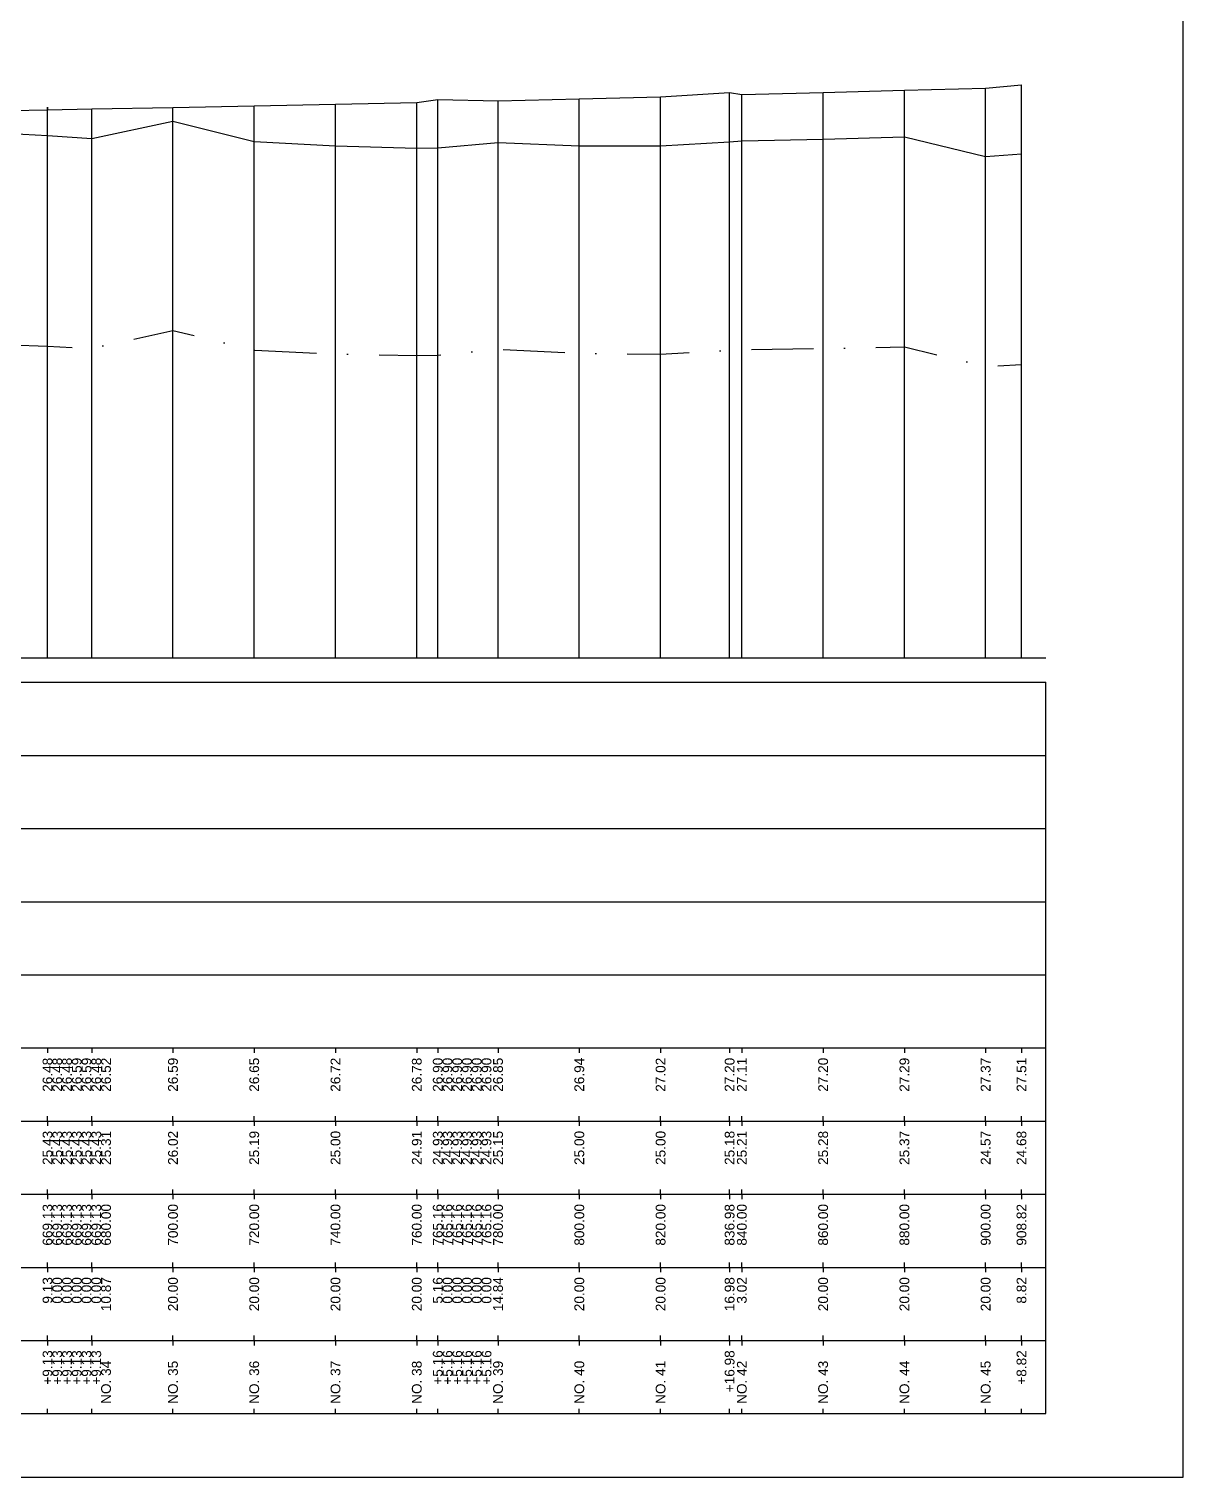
# Model space of a CAD drawing. Header units: millimetres. Extents: x -7351 to 135086, y 1419 to 5643.
# Drawn here: x 8006.7 to 8243.4, y 1419 to 1716 of the extents above; entities that cross this region are included whole.
import ezdxf
from ezdxf.enums import TextEntityAlignment as Align

# ---------------------------------------------------------------- set-up
doc = ezdxf.new("R2010")
doc.units = ezdxf.units.MM
doc.linetypes.add('DASHDOT', pattern=[25.4, 12.7, -6.35, 0, -6.35])
for name, color, linetype in [('KZ_종단_계획선', 1, 'Continuous'), ('KZ_종단_도각', 7, 'Continuous'), ('KZ_종단_수직선', 7, 'Continuous'), ('KZ_종단_암선1', 56, 'DASHDOT'), ('KZ_종단_지반선', 3, 'Continuous'), ('KZ_종단_테이블문자', 7, 'Continuous'), ('KZ_종단_테이블선', 7, 'Continuous')]:
    doc.layers.add(name, color=color, linetype=linetype)
doc.styles.get("Standard").update_dxf_attribs({"font": 'arial.ttf'})

msp = doc.modelspace()

# ---------------------------------------------------------------- linework, layer by layer
at = {"layer": 'KZ_종단_계획선'}
msp.add_lwpolyline([(8002.88, 1699.31), (8010.49, 1699.46), (8010.49, 1699.46), (8010.49, 1699.46), (8010.49, 1699.97), (8010.49, 1699.97), (8010.49, 1699.46), (8019.55, 1699.64), (8036.22, 1699.96), (8052.88, 1700.29), (8069.55, 1700.62), (8086.22, 1700.95), (8090.52, 1701.55), (8090.52, 1701.55), (8090.52, 1701.55), (8090.52, 1701.55), (8090.52, 1701.55), (8090.52, 1701.55), (8102.88, 1701.31), (8119.55, 1701.71), (8136.22, 1702.15), (8150.37, 1703.04), (8152.88, 1702.59), (8169.55, 1703.03), (8186.22, 1703.46), (8202.88, 1703.9), (8210.23, 1704.61), (8210.23, 1704.61)], dxfattribs=at)
at = {"layer": 'KZ_종단_도각'}
msp.add_lwpolyline([(7402.36, 1419.04), (8243.36, 1419.04), (8243.36, 2013.04), (7402.36, 2013.04)], close=True, dxfattribs=at)
at = {"layer": 'KZ_종단_수직선'}
for p, q in [((8136.22, 1587.04), (8136.22, 1702.15)), ((8150.37, 1587.04), (8150.37, 1703.04)), ((8152.88, 1587.04), (8152.88, 1702.59)), ((8169.55, 1587.04), (8169.55, 1703.03)), ((8186.22, 1587.04), (8186.22, 1703.46)), ((8202.88, 1587.04), (8202.88, 1703.9)), ((8210.23, 1587.04), (8210.23, 1704.61)), ((8010.49, 1587.04), (8010.49, 1699.97)), ((8010.49, 1587.04), (8010.49, 1699.97)), ((8010.49, 1587.04), (8010.49, 1699.46)), ((8010.49, 1587.04), (8010.49, 1699.46)), ((8010.49, 1587.04), (8010.49, 1699.46)), ((8010.49, 1587.04), (8010.49, 1699.46)), ((8019.55, 1587.04), (8019.55, 1699.64)), ((8036.22, 1587.04), (8036.22, 1699.96)), ((8052.88, 1587.04), (8052.88, 1700.29)), ((8069.55, 1587.04), (8069.55, 1700.62)), ((8086.22, 1587.04), (8086.22, 1700.95)), ((8090.52, 1587.04), (8090.52, 1701.55)), ((8090.52, 1587.04), (8090.52, 1701.55)), ((8090.52, 1587.04), (8090.52, 1701.55)), ((8090.52, 1587.04), (8090.52, 1701.55)), ((8090.52, 1587.04), (8090.52, 1701.55)), ((8090.52, 1587.04), (8090.52, 1701.55)), ((8102.88, 1587.04), (8102.88, 1701.31)), ((8119.55, 1587.04), (8119.55, 1701.71))]:
    msp.add_line(p, q, dxfattribs=at)
at = {"layer": 'KZ_종단_암선1', "flags": 128}
msp.add_lwpolyline([(7447.36, 1616.53), (7447.36, 1616.53), (7447.36, 1616.53), (7452.88, 1616.56), (7458.4, 1616.59), (7467.47, 1616.64), (7469.55, 1616.34), (7486.22, 1618.77), (7497.53, 1625.09), (7502.88, 1628.09), (7519.55, 1631.29), (7536.22, 1625.33), (7552.88, 1625.73), (7569.55, 1636.56), (7586.22, 1637.21), (7602.88, 1627.73), (7619.55, 1626.19), (7636.22, 1626.59), (7652.88, 1626.72), (7669.55, 1627), (7669.55, 1627), (7686.22, 1626.57), (7702.88, 1630.37), (7719.55, 1634.8), (7736.22, 1642.85), (7740.23, 1644.01), (7752.88, 1647.63), (7769.55, 1663.26), (7786.22, 1662.3), (7793.44, 1662.04), (7793.44, 1662.04), (7793.44, 1662.04), (7793.44, 1662.04), (7793.44, 1662.04), (7793.45, 1662.04), (7793.5, 1662.04), (7802.88, 1661.89), (7819.55, 1664.4), (7836.22, 1662.18), (7852.88, 1663.67), (7869.55, 1649.98), (7882.61, 1639.95), (7882.61, 1639.95), (7882.61, 1639.95), (7882.61, 1639.95), (7882.61, 1639.95), (7882.61, 1639.95), (7882.61, 1639.95), (7882.61, 1639.95), (7885.31, 1637.87), (7885.32, 1637.87), (7885.32, 1637.87), (7885.32, 1637.87), (7885.32, 1637.87), (7885.32, 1637.87), (7886.22, 1637.87), (7888.01, 1637.88), (7888.01, 1637.88), (7888.01, 1637.88), (7888.01, 1637.88), (7888.01, 1637.88), (7888.01, 1637.88), (7888.01, 1637.88), (7888.01, 1637.88), (7888.01, 1637.88), (7888.01, 1637.88), (7902.88, 1637.95), (7919.55, 1637.3), (7936.22, 1638.86), (7947.79, 1638.84), (7952.88, 1638.83), (7969.55, 1640.37), (7986.22, 1647.47), (8002.88, 1651.26), (8010.49, 1650.97), (8010.49, 1650.97), (8010.49, 1650.97), (8010.49, 1650.97), (8010.49, 1650.97), (8010.49, 1650.97), (8019.55, 1650.52), (8036.22, 1654.19), (8052.88, 1650.17), (8069.55, 1649.39), (8086.22, 1649.06), (8090.52, 1649.16), (8090.52, 1649.16), (8090.52, 1649.16), (8090.52, 1649.16), (8090.52, 1649.16), (8090.52, 1649.16), (8102.88, 1650.35), (8119.55, 1649.52), (8136.22, 1649.37), (8150.37, 1650.12), (8152.88, 1650.26), (8169.55, 1650.5), (8186.22, 1650.82), (8202.88, 1646.83), (8210.23, 1647.23)], dxfattribs=at)
at = {"layer": 'KZ_종단_지반선', "flags": 128}
msp.add_lwpolyline([(8002.88, 1694.59), (8010.49, 1694.21), (8010.49, 1694.21), (8010.49, 1694.21), (8010.49, 1694.21), (8010.49, 1694.21), (8010.49, 1694.21), (8019.55, 1693.57), (8036.22, 1697.13), (8052.88, 1692.96), (8069.55, 1692.06), (8086.22, 1691.61), (8090.52, 1691.67), (8090.52, 1691.67), (8090.52, 1691.67), (8090.52, 1691.67), (8090.52, 1691.67), (8090.52, 1691.67), (8102.88, 1692.78), (8119.55, 1692.04), (8136.22, 1692.04), (8150.37, 1692.92), (8152.88, 1693.07), (8169.55, 1693.45), (8186.22, 1693.88), (8202.88, 1689.9), (8210.23, 1690.44)], dxfattribs=at)
at = {"layer": 'KZ_종단_테이블선'}
for p, q in [((7427.36, 1587.04), (8215.23, 1587.04)), ((7427.36, 1582.04), (8215.23, 1582.04)), ((8215.23, 1567.04), (8215.23, 1582.04)), ((7427.36, 1567.04), (8215.23, 1567.04)), ((8215.23, 1552.04), (8215.23, 1567.04)), ((7427.36, 1552.04), (8215.23, 1552.04)), ((8215.23, 1537.04), (8215.23, 1552.04)), ((7427.36, 1537.04), (8215.23, 1537.04)), ((8215.23, 1522.04), (8215.23, 1537.04)), ((7427.36, 1522.04), (8215.23, 1522.04)), ((8215.23, 1507.04), (8215.23, 1522.04)), ((7427.36, 1507.04), (8215.23, 1507.04)), ((8010.49, 1507.04), (8010.49, 1506.04)), ((8010.49, 1507.04), (8010.49, 1506.04)), ((8010.49, 1507.04), (8010.49, 1506.04)), ((8010.49, 1507.04), (8010.49, 1506.04)), ((8010.49, 1507.04), (8010.49, 1506.04)), ((8010.49, 1507.04), (8010.49, 1506.04)), ((8019.55, 1507.04), (8019.55, 1506.04)), ((8036.22, 1507.04), (8036.22, 1506.04)), ((8052.88, 1507.04), (8052.88, 1506.04)), ((8069.55, 1507.04), (8069.55, 1506.04)), ((8086.22, 1507.04), (8086.22, 1506.04)), ((8090.52, 1507.04), (8090.52, 1506.04)), ((8090.52, 1507.04), (8090.52, 1506.04)), ((8090.52, 1507.04), (8090.52, 1506.04)), ((8090.52, 1507.04), (8090.52, 1506.04)), ((8090.52, 1507.04), (8090.52, 1506.04)), ((8090.52, 1507.04), (8090.52, 1506.04)), ((8102.88, 1507.04), (8102.88, 1506.04)), ((8119.55, 1507.04), (8119.55, 1506.04)), ((8136.22, 1507.04), (8136.22, 1506.04)), ((8150.37, 1507.04), (8150.37, 1506.04)), ((8152.88, 1507.04), (8152.88, 1506.04)), ((8169.55, 1507.04), (8169.55, 1506.04)), ((8186.22, 1507.04), (8186.22, 1506.04)), ((8202.88, 1507.04), (8202.88, 1506.04)), ((8210.23, 1507.04), (8210.23, 1506.04)), ((8215.23, 1492.04), (8215.23, 1507.04)), ((7427.36, 1492.04), (8215.23, 1492.04)), ((8010.49, 1492.04), (8010.49, 1493.04)), ((8010.49, 1492.04), (8010.49, 1493.04)), ((8010.49, 1492.04), (8010.49, 1493.04)), ((8010.49, 1492.04), (8010.49, 1493.04)), ((8010.49, 1492.04), (8010.49, 1493.04)), ((8010.49, 1492.04), (8010.49, 1493.04)), ((8010.49, 1492.04), (8010.49, 1491.04)), ((8010.49, 1492.04), (8010.49, 1491.04)), ((8010.49, 1492.04), (8010.49, 1491.04)), ((8010.49, 1492.04), (8010.49, 1491.04)), ((8010.49, 1492.04), (8010.49, 1491.04)), ((8010.49, 1492.04), (8010.49, 1491.04)), ((8019.55, 1492.04), (8019.55, 1493.04)), ((8019.55, 1492.04), (8019.55, 1491.04)), ((8036.22, 1492.04), (8036.22, 1493.04)), ((8036.22, 1492.04), (8036.22, 1491.04)), ((8052.88, 1492.04), (8052.88, 1493.04)), ((8052.88, 1492.04), (8052.88, 1491.04)), ((8069.55, 1492.04), (8069.55, 1493.04)), ((8069.55, 1492.04), (8069.55, 1491.04)), ((8086.22, 1492.04), (8086.22, 1493.04)), ((8086.22, 1492.04), (8086.22, 1491.04)), ((8090.52, 1492.04), (8090.52, 1493.04)), ((8090.52, 1492.04), (8090.52, 1493.04)), ((8090.52, 1492.04), (8090.52, 1493.04)), ((8090.52, 1492.04), (8090.52, 1493.04)), ((8090.52, 1492.04), (8090.52, 1493.04)), ((8090.52, 1492.04), (8090.52, 1493.04)), ((8090.52, 1492.04), (8090.52, 1491.04)), ((8090.52, 1492.04), (8090.52, 1491.04)), ((8090.52, 1492.04), (8090.52, 1491.04)), ((8090.52, 1492.04), (8090.52, 1491.04)), ((8090.52, 1492.04), (8090.52, 1491.04)), ((8090.52, 1492.04), (8090.52, 1491.04)), ((8102.88, 1492.04), (8102.88, 1493.04)), ((8102.88, 1492.04), (8102.88, 1491.04)), ((8119.55, 1492.04), (8119.55, 1493.04)), ((8119.55, 1492.04), (8119.55, 1491.04)), ((8136.22, 1492.04), (8136.22, 1493.04)), ((8136.22, 1492.04), (8136.22, 1491.04)), ((8150.37, 1492.04), (8150.37, 1493.04)), ((8150.37, 1492.04), (8150.37, 1491.04)), ((8152.88, 1492.04), (8152.88, 1493.04)), ((8152.88, 1492.04), (8152.88, 1491.04)), ((8169.55, 1492.04), (8169.55, 1493.04)), ((8169.55, 1492.04), (8169.55, 1491.04)), ((8186.22, 1492.04), (8186.22, 1493.04)), ((8186.22, 1492.04), (8186.22, 1491.04)), ((8202.88, 1492.04), (8202.88, 1493.04)), ((8202.88, 1492.04), (8202.88, 1491.04)), ((8210.23, 1492.04), (8210.23, 1493.04)), ((8210.23, 1492.04), (8210.23, 1491.04)), ((8215.23, 1477.04), (8215.23, 1492.04)), ((7427.36, 1477.04), (8215.23, 1477.04)), ((8010.49, 1477.04), (8010.49, 1478.04)), ((8010.49, 1477.04), (8010.49, 1478.04)), ((8010.49, 1477.04), (8010.49, 1478.04)), ((8010.49, 1477.04), (8010.49, 1478.04)), ((8010.49, 1477.04), (8010.49, 1478.04)), ((8010.49, 1477.04), (8010.49, 1478.04)), ((8010.49, 1477.04), (8010.49, 1476.04)), ((8010.49, 1477.04), (8010.49, 1476.04)), ((8010.49, 1477.04), (8010.49, 1476.04)), ((8010.49, 1477.04), (8010.49, 1476.04)), ((8010.49, 1477.04), (8010.49, 1476.04)), ((8010.49, 1477.04), (8010.49, 1476.04)), ((8019.55, 1477.04), (8019.55, 1478.04)), ((8019.55, 1477.04), (8019.55, 1476.04)), ((8036.22, 1477.04), (8036.22, 1478.04)), ((8036.22, 1477.04), (8036.22, 1476.04)), ((8052.88, 1477.04), (8052.88, 1478.04)), ((8052.88, 1477.04), (8052.88, 1476.04)), ((8069.55, 1477.04), (8069.55, 1478.04)), ((8069.55, 1477.04), (8069.55, 1476.04)), ((8086.22, 1477.04), (8086.22, 1478.04)), ((8086.22, 1477.04), (8086.22, 1476.04)), ((8090.52, 1477.04), (8090.52, 1478.04)), ((8090.52, 1477.04), (8090.52, 1478.04)), ((8090.52, 1477.04), (8090.52, 1478.04)), ((8090.52, 1477.04), (8090.52, 1478.04)), ((8090.52, 1477.04), (8090.52, 1478.04)), ((8090.52, 1477.04), (8090.52, 1478.04)), ((8090.52, 1477.04), (8090.52, 1476.04)), ((8090.52, 1477.04), (8090.52, 1476.04)), ((8090.52, 1477.04), (8090.52, 1476.04)), ((8090.52, 1477.04), (8090.52, 1476.04)), ((8090.52, 1477.04), (8090.52, 1476.04)), ((8090.52, 1477.04), (8090.52, 1476.04)), ((8102.88, 1477.04), (8102.88, 1478.04)), ((8102.88, 1477.04), (8102.88, 1476.04)), ((8119.55, 1477.04), (8119.55, 1478.04)), ((8119.55, 1477.04), (8119.55, 1476.04)), ((8136.22, 1477.04), (8136.22, 1478.04)), ((8136.22, 1477.04), (8136.22, 1476.04)), ((8150.37, 1477.04), (8150.37, 1478.04)), ((8150.37, 1477.04), (8150.37, 1476.04)), ((8152.88, 1477.04), (8152.88, 1478.04)), ((8152.88, 1477.04), (8152.88, 1476.04)), ((8169.55, 1477.04), (8169.55, 1478.04)), ((8169.55, 1477.04), (8169.55, 1476.04)), ((8186.22, 1477.04), (8186.22, 1478.04)), ((8186.22, 1477.04), (8186.22, 1476.04)), ((8202.88, 1477.04), (8202.88, 1478.04)), ((8202.88, 1477.04), (8202.88, 1476.04)), ((8210.23, 1477.04), (8210.23, 1478.04)), ((8210.23, 1477.04), (8210.23, 1476.04)), ((8215.23, 1462.04), (8215.23, 1477.04)), ((7427.36, 1462.04), (8215.23, 1462.04)), ((8010.49, 1462.04), (8010.49, 1463.04)), ((8010.49, 1462.04), (8010.49, 1463.04)), ((8010.49, 1462.04), (8010.49, 1463.04)), ((8010.49, 1462.04), (8010.49, 1463.04)), ((8010.49, 1462.04), (8010.49, 1463.04)), ((8010.49, 1462.04), (8010.49, 1463.04)), ((8010.49, 1462.04), (8010.49, 1461.04)), ((8010.49, 1462.04), (8010.49, 1461.04)), ((8010.49, 1462.04), (8010.49, 1461.04)), ((8010.49, 1462.04), (8010.49, 1461.04)), ((8010.49, 1462.04), (8010.49, 1461.04)), ((8010.49, 1462.04), (8010.49, 1461.04)), ((8019.55, 1462.04), (8019.55, 1463.04)), ((8019.55, 1462.04), (8019.55, 1461.04)), ((8036.22, 1462.04), (8036.22, 1463.04)), ((8036.22, 1462.04), (8036.22, 1461.04)), ((8052.88, 1462.04), (8052.88, 1463.04)), ((8052.88, 1462.04), (8052.88, 1461.04)), ((8069.55, 1462.04), (8069.55, 1463.04)), ((8069.55, 1462.04), (8069.55, 1461.04)), ((8086.22, 1462.04), (8086.22, 1463.04)), ((8086.22, 1462.04), (8086.22, 1461.04)), ((8090.52, 1462.04), (8090.52, 1463.04)), ((8090.52, 1462.04), (8090.52, 1463.04)), ((8090.52, 1462.04), (8090.52, 1463.04)), ((8090.52, 1462.04), (8090.52, 1463.04)), ((8090.52, 1462.04), (8090.52, 1463.04)), ((8090.52, 1462.04), (8090.52, 1463.04)), ((8090.52, 1462.04), (8090.52, 1461.04)), ((8090.52, 1462.04), (8090.52, 1461.04)), ((8090.52, 1462.04), (8090.52, 1461.04)), ((8090.52, 1462.04), (8090.52, 1461.04)), ((8090.52, 1462.04), (8090.52, 1461.04)), ((8090.52, 1462.04), (8090.52, 1461.04)), ((8102.88, 1462.04), (8102.88, 1463.04)), ((8102.88, 1462.04), (8102.88, 1461.04)), ((8119.55, 1462.04), (8119.55, 1463.04)), ((8119.55, 1462.04), (8119.55, 1461.04)), ((8136.22, 1462.04), (8136.22, 1463.04)), ((8136.22, 1462.04), (8136.22, 1461.04)), ((8150.37, 1462.04), (8150.37, 1463.04)), ((8150.37, 1462.04), (8150.37, 1461.04)), ((8152.88, 1462.04), (8152.88, 1463.04)), ((8152.88, 1462.04), (8152.88, 1461.04)), ((8169.55, 1462.04), (8169.55, 1463.04)), ((8169.55, 1462.04), (8169.55, 1461.04)), ((8186.22, 1462.04), (8186.22, 1463.04)), ((8186.22, 1462.04), (8186.22, 1461.04)), ((8202.88, 1462.04), (8202.88, 1463.04)), ((8202.88, 1462.04), (8202.88, 1461.04)), ((8210.23, 1462.04), (8210.23, 1463.04)), ((8210.23, 1462.04), (8210.23, 1461.04)), ((8215.23, 1447.04), (8215.23, 1462.04)), ((7427.36, 1447.04), (8215.23, 1447.04)), ((8010.49, 1447.04), (8010.49, 1448.04)), ((8010.49, 1447.04), (8010.49, 1448.04)), ((8010.49, 1447.04), (8010.49, 1448.04)), ((8010.49, 1447.04), (8010.49, 1448.04)), ((8010.49, 1447.04), (8010.49, 1448.04)), ((8010.49, 1447.04), (8010.49, 1448.04)), ((8010.49, 1447.04), (8010.49, 1446.04)), ((8010.49, 1447.04), (8010.49, 1446.04)), ((8010.49, 1447.04), (8010.49, 1446.04)), ((8010.49, 1447.04), (8010.49, 1446.04)), ((8010.49, 1447.04), (8010.49, 1446.04)), ((8010.49, 1447.04), (8010.49, 1446.04)), ((8019.55, 1447.04), (8019.55, 1448.04)), ((8019.55, 1447.04), (8019.55, 1446.04)), ((8036.22, 1447.04), (8036.22, 1448.04)), ((8036.22, 1447.04), (8036.22, 1446.04)), ((8052.88, 1447.04), (8052.88, 1448.04)), ((8052.88, 1447.04), (8052.88, 1446.04)), ((8069.55, 1447.04), (8069.55, 1448.04)), ((8069.55, 1447.04), (8069.55, 1446.04)), ((8086.22, 1447.04), (8086.22, 1448.04)), ((8086.22, 1447.04), (8086.22, 1446.04)), ((8090.52, 1447.04), (8090.52, 1448.04)), ((8090.52, 1447.04), (8090.52, 1448.04)), ((8090.52, 1447.04), (8090.52, 1448.04)), ((8090.52, 1447.04), (8090.52, 1448.04)), ((8090.52, 1447.04), (8090.52, 1448.04)), ((8090.52, 1447.04), (8090.52, 1448.04)), ((8090.52, 1447.04), (8090.52, 1446.04)), ((8090.52, 1447.04), (8090.52, 1446.04)), ((8090.52, 1447.04), (8090.52, 1446.04)), ((8090.52, 1447.04), (8090.52, 1446.04)), ((8090.52, 1447.04), (8090.52, 1446.04)), ((8090.52, 1447.04), (8090.52, 1446.04)), ((8102.88, 1447.04), (8102.88, 1448.04)), ((8102.88, 1447.04), (8102.88, 1446.04)), ((8119.55, 1447.04), (8119.55, 1448.04)), ((8119.55, 1447.04), (8119.55, 1446.04)), ((8136.22, 1447.04), (8136.22, 1448.04)), ((8136.22, 1447.04), (8136.22, 1446.04)), ((8150.37, 1447.04), (8150.37, 1448.04)), ((8150.37, 1447.04), (8150.37, 1446.04)), ((8152.88, 1447.04), (8152.88, 1448.04)), ((8152.88, 1447.04), (8152.88, 1446.04)), ((8169.55, 1447.04), (8169.55, 1448.04)), ((8169.55, 1447.04), (8169.55, 1446.04)), ((8186.22, 1447.04), (8186.22, 1448.04)), ((8186.22, 1447.04), (8186.22, 1446.04)), ((8202.88, 1447.04), (8202.88, 1448.04)), ((8202.88, 1447.04), (8202.88, 1446.04)), ((8210.23, 1447.04), (8210.23, 1448.04)), ((8210.23, 1447.04), (8210.23, 1446.04)), ((8215.23, 1432.04), (8215.23, 1447.04)), ((7427.36, 1432.04), (8215.23, 1432.04)), ((8010.49, 1432.04), (8010.49, 1433.04)), ((8010.49, 1432.04), (8010.49, 1433.04)), ((8010.49, 1432.04), (8010.49, 1433.04)), ((8010.49, 1432.04), (8010.49, 1433.04)), ((8010.49, 1432.04), (8010.49, 1433.04)), ((8010.49, 1432.04), (8010.49, 1433.04)), ((8019.55, 1432.04), (8019.55, 1433.04)), ((8036.22, 1432.04), (8036.22, 1433.04)), ((8052.88, 1432.04), (8052.88, 1433.04)), ((8069.55, 1432.04), (8069.55, 1433.04)), ((8086.22, 1432.04), (8086.22, 1433.04)), ((8090.52, 1432.04), (8090.52, 1433.04)), ((8090.52, 1432.04), (8090.52, 1433.04)), ((8090.52, 1432.04), (8090.52, 1433.04)), ((8090.52, 1432.04), (8090.52, 1433.04)), ((8090.52, 1432.04), (8090.52, 1433.04)), ((8090.52, 1432.04), (8090.52, 1433.04)), ((8102.88, 1432.04), (8102.88, 1433.04)), ((8119.55, 1432.04), (8119.55, 1433.04)), ((8136.22, 1432.04), (8136.22, 1433.04)), ((8150.37, 1432.04), (8150.37, 1433.04)), ((8152.88, 1432.04), (8152.88, 1433.04)), ((8169.55, 1432.04), (8169.55, 1433.04)), ((8186.22, 1432.04), (8186.22, 1433.04)), ((8202.88, 1432.04), (8202.88, 1433.04)), ((8210.23, 1432.04), (8210.23, 1433.04))]:
    msp.add_line(p, q, dxfattribs=at)

# ---------------------------------------------------------------- texts
at = {"layer": 'KZ_종단_테이블문자'}
for s, p in [('26.48', (8010.49, 1505.04)), ('26.48', (8012.49, 1505.04)), ('26.48', (8014.49, 1505.04)), ('26.59', (8016.49, 1505.04)), ('26.59', (8018.49, 1505.04)), ('26.48', (8020.49, 1505.04)), ('26.52', (8022.49, 1505.04)), ('26.59', (8036.22, 1505.04)), ('26.65', (8052.88, 1505.04)), ('26.72', (8069.55, 1505.04)), ('26.78', (8086.22, 1505.04)), ('26.90', (8090.52, 1505.04)), ('26.90', (8092.52, 1505.04)), ('26.90', (8094.52, 1505.04)), ('26.90', (8096.52, 1505.04)), ('26.90', (8098.52, 1505.04)), ('26.90', (8100.52, 1505.04)), ('26.85', (8102.88, 1505.04)), ('26.94', (8119.55, 1505.04)), ('27.02', (8136.22, 1505.04)), ('27.20', (8150.37, 1505.04)), ('27.11', (8152.88, 1505.04)), ('27.20', (8169.55, 1505.04)), ('27.29', (8186.22, 1505.04)), ('27.37', (8202.88, 1505.04)), ('27.51', (8210.23, 1505.04)), ('25.43', (8010.49, 1490.04)), ('25.43', (8012.49, 1490.04)), ('25.43', (8014.49, 1490.04)), ('25.43', (8016.49, 1490.04)), ('25.43', (8018.49, 1490.04)), ('25.43', (8020.49, 1490.04)), ('25.31', (8022.49, 1490.04)), ('26.02', (8036.22, 1490.04)), ('25.19', (8052.88, 1490.04)), ('25.00', (8069.55, 1490.04)), ('24.91', (8086.22, 1490.04)), ('24.93', (8090.52, 1490.04)), ('24.93', (8092.52, 1490.04)), ('24.93', (8094.52, 1490.04)), ('24.93', (8096.52, 1490.04)), ('24.93', (8098.52, 1490.04)), ('24.93', (8100.52, 1490.04)), ('25.15', (8102.88, 1490.04)), ('25.00', (8119.55, 1490.04)), ('25.00', (8136.22, 1490.04)), ('25.18', (8150.37, 1490.04)), ('25.21', (8152.88, 1490.04)), ('25.28', (8169.55, 1490.04)), ('25.37', (8186.22, 1490.04)), ('24.57', (8202.88, 1490.04)), ('24.68', (8210.23, 1490.04)), ('669.13', (8010.49, 1475.04)), ('669.13', (8012.49, 1475.04)), ('669.13', (8014.49, 1475.04)), ('669.13', (8016.49, 1475.04)), ('669.13', (8018.49, 1475.04)), ('669.13', (8020.49, 1475.04)), ('680.00', (8022.49, 1475.04)), ('700.00', (8036.22, 1475.04)), ('720.00', (8052.88, 1475.04)), ('740.00', (8069.55, 1475.04)), ('760.00', (8086.22, 1475.04)), ('765.16', (8090.52, 1475.04)), ('765.16', (8092.52, 1475.04)), ('765.16', (8094.52, 1475.04)), ('765.16', (8096.52, 1475.04)), ('765.16', (8098.52, 1475.04)), ('765.16', (8100.52, 1475.04)), ('780.00', (8102.88, 1475.04)), ('800.00', (8119.55, 1475.04)), ('820.00', (8136.22, 1475.04)), ('836.98', (8150.37, 1475.04)), ('840.00', (8152.88, 1475.04)), ('860.00', (8169.55, 1475.04)), ('880.00', (8186.22, 1475.04)), ('900.00', (8202.88, 1475.04)), ('908.82', (8210.23, 1475.04)), ('9.13', (8010.49, 1460.04)), ('0.00', (8012.49, 1460.04)), ('0.00', (8014.49, 1460.04)), ('0.00', (8016.49, 1460.04)), ('0.00', (8018.49, 1460.04)), ('0.00', (8020.49, 1460.04)), ('10.87', (8022.49, 1460.04)), ('20.00', (8036.22, 1460.04)), ('20.00', (8052.88, 1460.04)), ('20.00', (8069.55, 1460.04)), ('20.00', (8086.22, 1460.04)), ('5.16', (8090.52, 1460.04)), ('0.00', (8092.52, 1460.04)), ('0.00', (8094.52, 1460.04)), ('0.00', (8096.52, 1460.04)), ('0.00', (8098.52, 1460.04)), ('0.00', (8100.52, 1460.04)), ('14.84', (8102.88, 1460.04)), ('20.00', (8119.55, 1460.04)), ('20.00', (8136.22, 1460.04)), ('16.98', (8150.37, 1460.04)), ('3.02', (8152.88, 1460.04)), ('20.00', (8169.55, 1460.04)), ('20.00', (8186.22, 1460.04)), ('20.00', (8202.88, 1460.04)), ('8.82', (8210.23, 1460.04)), ('+9.13', (8010.49, 1445.04)), ('+9.13', (8012.49, 1445.04)), ('+9.13', (8014.49, 1445.04)), ('+9.13', (8016.49, 1445.04)), ('+9.13', (8018.49, 1445.04)), ('+9.13', (8020.49, 1445.04)), ('+5.16', (8090.52, 1445.04)), ('+5.16', (8092.52, 1445.04)), ('+5.16', (8094.52, 1445.04)), ('+5.16', (8096.52, 1445.04)), ('+5.16', (8098.52, 1445.04)), ('+5.16', (8100.52, 1445.04)), ('+16.98', (8150.37, 1445.04)), ('+8.82', (8210.23, 1445.04))]:
    msp.add_text(s, height=2, rotation=90, dxfattribs=at).set_placement(p, align=Align.MIDDLE_RIGHT)
for s, p in [('NO. 34', (8022.49, 1434.04)), ('NO. 35', (8036.22, 1434.04)), ('NO. 36', (8052.88, 1434.04)), ('NO. 37', (8069.55, 1434.04)), ('NO. 38', (8086.22, 1434.04)), ('NO. 39', (8102.88, 1434.04)), ('NO. 40', (8119.55, 1434.04)), ('NO. 41', (8136.22, 1434.04)), ('NO. 42', (8152.88, 1434.04)), ('NO. 43', (8169.55, 1434.04)), ('NO. 44', (8186.22, 1434.04)), ('NO. 45', (8202.88, 1434.04))]:
    msp.add_text(s, height=2, rotation=90, dxfattribs=at).set_placement(p, align=Align.MIDDLE_LEFT)

doc.saveas('drawing.dxf')
